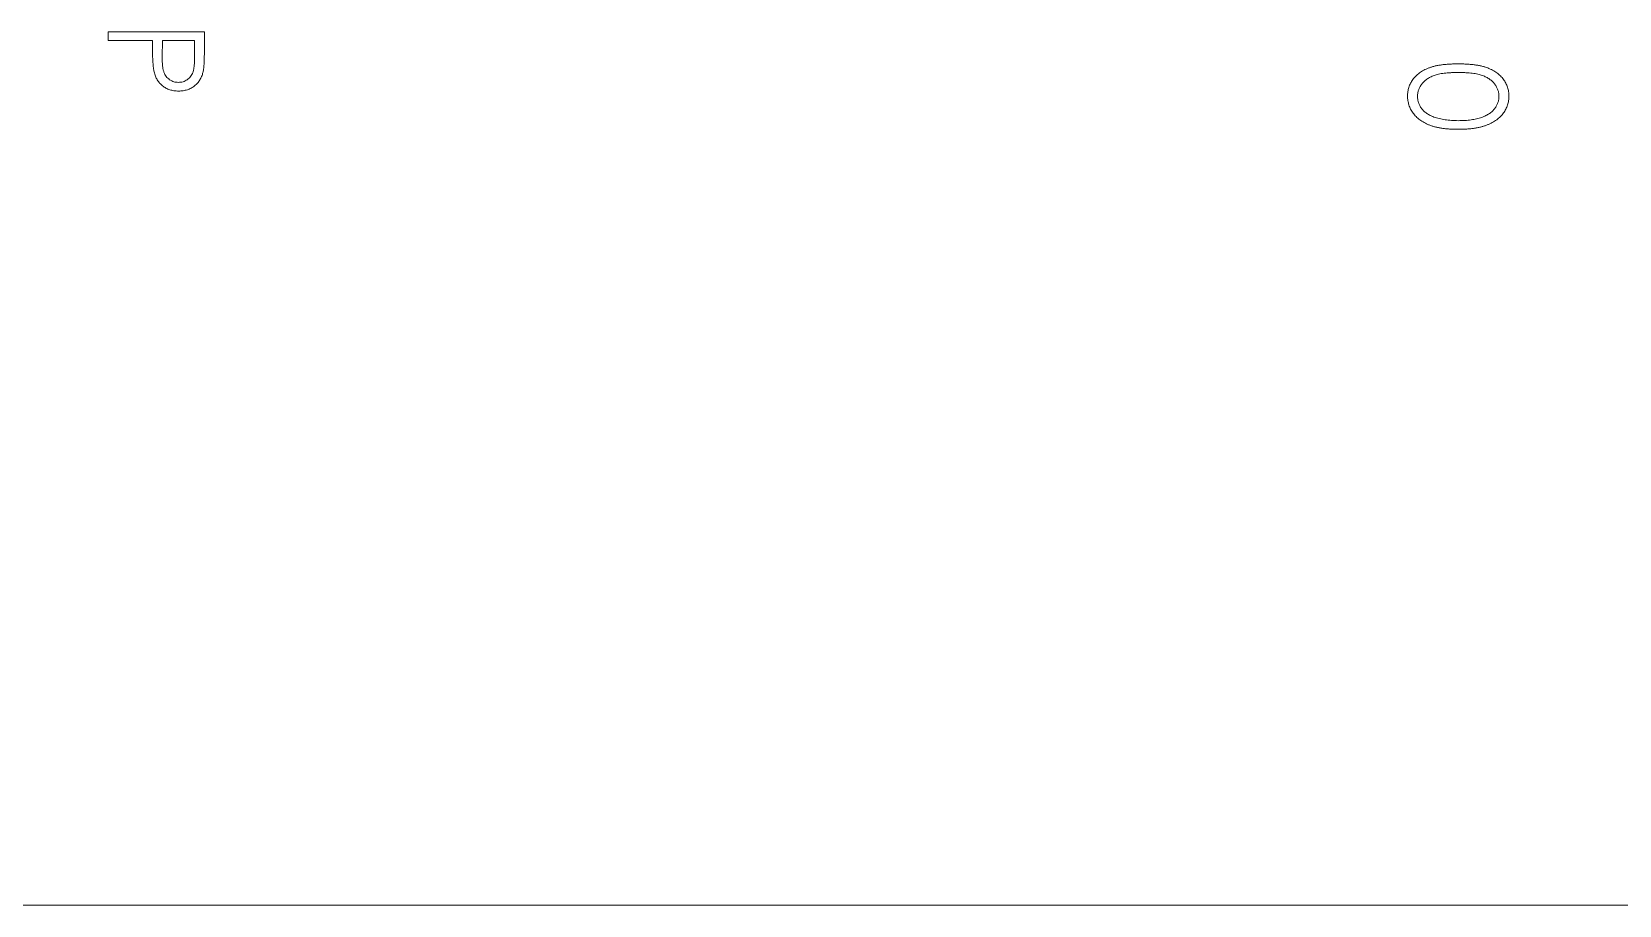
# Model space of a CAD drawing. Header units: millimetres. Extents: x 5 to 292, y 3 to 208.
# Drawn here: x 55.23 to 71.71, y 121.82 to 130.88 of the extents above; entities that cross this region are included whole.
import ezdxf

# ---------------------------------------------------------------- set-up
doc = ezdxf.new("R2010")
doc.units = ezdxf.units.MM

msp = doc.modelspace()

# ---------------------------------------------------------------- linework, layer by layer
at = {"color": 7, "linetype": 'Continuous', "lineweight": 15}
for p, q in [((56.0223, 130.7937), (56.0223, 130.8835)), ((56.0223, 130.8835), (57.0223, 130.8835)), ((57.0223, 130.8835), (57.0223, 130.6874)), ((56.4839, 130.7937), (56.0223, 130.7937)), ((56.4839, 130.7222), (56.4839, 130.7937)), ((56.5864, 130.7937), (56.5842, 130.6186)), ((56.9198, 130.7937), (56.5864, 130.7937)), ((56.9198, 130.6108), (56.9198, 130.7937)), ((89.2529, 121.8171), (38.7529, 121.8171))]:
    msp.add_line(p, q, dxfattribs=at)
for points, knots in [([(56.5003, 130.4676), (56.499, 130.4739), (56.496, 130.4876), (56.4928, 130.5102), (56.49, 130.5365), (56.4879, 130.5665), (56.4861, 130.6002), (56.4847, 130.6375), (56.4839, 130.6786), (56.4839, 130.7073), (56.4839, 130.7222)], [0, 0, 0, 0, 0.0751731, 0.1647463, 0.2680169, 0.3859119, 0.5177895, 0.663691, 0.8244132, 1, 1, 1, 1]), ([(57.0223, 130.6874), (57.0223, 130.6739), (57.0223, 130.648), (57.0214, 130.611), (57.0203, 130.5773), (57.0187, 130.5471), (57.0168, 130.5203), (57.0142, 130.497), (57.0114, 130.477), (57.0086, 130.4651), (57.0073, 130.4596)], [0, 0, 0, 0, 0.1769558, 0.3390551, 0.4863182, 0.6187809, 0.7356188, 0.8387425, 0.9264571, 1, 1, 1, 1]), ([(56.5842, 130.6186), (56.5842, 130.6101), (56.5842, 130.5936), (56.5854, 130.5698), (56.5867, 130.5476), (56.5886, 130.5273), (56.5913, 130.5088), (56.5941, 130.492), (56.598, 130.4771), (56.6034, 130.4596), (56.6125, 130.4401), (56.6257, 130.419), (56.6426, 130.401), (56.6616, 130.3855), (56.6827, 130.3732), (56.7053, 130.3642), (56.7292, 130.3589), (56.7455, 130.3582), (56.7537, 130.3578)], [0, 0, 0, 0, 0.0725384, 0.1400338, 0.2024957, 0.2605751, 0.3132283, 0.3615832, 0.4048784, 0.4441274, 0.5163997, 0.5865067, 0.6550854, 0.7243838, 0.7939735, 0.8616377, 0.9301109, 1, 1, 1, 1]), ([(56.7537, 130.3578), (56.7617, 130.3582), (56.7777, 130.3589), (56.8011, 130.3642), (56.8235, 130.3732), (56.8443, 130.3856), (56.8633, 130.4007), (56.8797, 130.4182), (56.8929, 130.4381), (56.9014, 130.4566), (56.9066, 130.4731), (56.9103, 130.4874), (56.9132, 130.5035), (56.9155, 130.5215), (56.9175, 130.5412), (56.9189, 130.5628), (56.9197, 130.5862), (56.9197, 130.6024), (56.9198, 130.6108)], [0, 0, 0, 0, 0.0700438, 0.1392383, 0.2081975, 0.2791734, 0.3499868, 0.4183538, 0.4876096, 0.5574111, 0.5953302, 0.6379641, 0.6859128, 0.7381852, 0.7961026, 0.8585165, 0.9266577, 1, 1, 1, 1]), ([(69.511, 130.2158), (69.5112, 130.2237), (69.5114, 130.2392), (69.5141, 130.2623), (69.5185, 130.2847), (69.5246, 130.3065), (69.5321, 130.3278), (69.5419, 130.3484), (69.5531, 130.3685), (69.5659, 130.388), (69.5806, 130.4066), (69.5968, 130.4243), (69.615, 130.4408), (69.6348, 130.4561), (69.6562, 130.4707), (69.6793, 130.4841), (69.7041, 130.4964), (69.7308, 130.5078), (69.7597, 130.5178), (69.7911, 130.5267), (69.8255, 130.5337), (69.8623, 130.5397), (69.902, 130.5445), (69.9443, 130.5478), (69.9894, 130.5499), (70.0204, 130.55), (70.0363, 130.5501)], [0, 0, 0, 0, 0.03378715, 0.06662166, 0.09928488, 0.13136117, 0.16358519, 0.19610393, 0.22890225, 0.26215806, 0.29599122, 0.33021785, 0.36505983, 0.40095074, 0.43762038, 0.47570753, 0.51538069, 0.55641354, 0.59976483, 0.64642416, 0.69643144, 0.74978152, 0.80657331, 0.86743553, 0.93188675, 1, 1, 1, 1]), ([(70.0363, 130.5501), (70.0523, 130.55), (70.0834, 130.5499), (70.1288, 130.5478), (70.1714, 130.5445), (70.2111, 130.5399), (70.2481, 130.5343), (70.2821, 130.5268), (70.3135, 130.5182), (70.3422, 130.5084), (70.3686, 130.4972), (70.3933, 130.4851), (70.4162, 130.4715), (70.4377, 130.4572), (70.4574, 130.4417), (70.4756, 130.4253), (70.4918, 130.4075), (70.5066, 130.3888), (70.5196, 130.3691), (70.531, 130.3489), (70.5408, 130.3281), (70.5485, 130.3067), (70.5548, 130.2847), (70.5592, 130.2623), (70.5619, 130.2392), (70.5622, 130.2237), (70.5623, 130.2158)], [0, 0, 0, 0, 0.0685946, 0.133246, 0.1943126, 0.2512792, 0.3045134, 0.3542349, 0.4004806, 0.4434108, 0.4840149, 0.5232523, 0.5610424, 0.5979002, 0.6335185, 0.6683144, 0.7024957, 0.7366854, 0.7702932, 0.8034373, 0.835913, 0.8684602, 0.9008465, 0.9334665, 0.9662576, 1, 1, 1, 1]), ([(56.7541, 130.2681), (56.7459, 130.2682), (56.7298, 130.2684), (56.7063, 130.2713), (56.6838, 130.2751), (56.6624, 130.2809), (56.6422, 130.2886), (56.6229, 130.2976), (56.6049, 130.3085), (56.5881, 130.3209), (56.5724, 130.3348), (56.558, 130.35), (56.5449, 130.3665), (56.5332, 130.3842), (56.523, 130.4034), (56.514, 130.4236), (56.5063, 130.4451), (56.5023, 130.46), (56.5003, 130.4676)], [0, 0, 0, 0, 0.0701189, 0.1371924, 0.2020162, 0.2646314, 0.3261165, 0.3860103, 0.4458118, 0.5052977, 0.5646333, 0.6242826, 0.683902, 0.7439528, 0.8053877, 0.868388, 0.933084, 1, 1, 1, 1]), ([(57.0073, 130.4596), (57.0054, 130.4527), (57.0017, 130.439), (56.9942, 130.4193), (56.9853, 130.4006), (56.9752, 130.3828), (56.9634, 130.366), (56.9504, 130.3502), (56.9359, 130.3353), (56.9201, 130.3215), (56.9032, 130.3089), (56.885, 130.298), (56.8658, 130.2889), (56.8455, 130.281), (56.8241, 130.2754), (56.8017, 130.2712), (56.7783, 130.2685), (56.7623, 130.2682), (56.7541, 130.2681)], [0, 0, 0, 0, 0.0624813, 0.1234904, 0.1834111, 0.2431532, 0.3021267, 0.3617097, 0.4218423, 0.4829319, 0.5445523, 0.6056807, 0.6676797, 0.7299844, 0.7945509, 0.8603456, 0.9289074, 1, 1, 1, 1]), ([(70.0367, 130.4604), (70.0233, 130.4604), (69.9974, 130.4603), (69.9597, 130.4586), (69.9246, 130.4562), (69.8919, 130.4532), (69.8619, 130.4487), (69.8343, 130.4436), (69.8091, 130.4374), (69.7864, 130.4302), (69.7656, 130.4219), (69.7463, 130.4128), (69.7282, 130.4031), (69.7115, 130.3922), (69.6961, 130.3803), (69.6818, 130.3677), (69.669, 130.354), (69.6536, 130.335), (69.6377, 130.3099), (69.6239, 130.2783), (69.6152, 130.2458), (69.6141, 130.2238), (69.6136, 130.2128)], [0, 0, 0, 0, 0.0729511, 0.1415837, 0.2059265, 0.2653014, 0.3205972, 0.3718165, 0.4187898, 0.4616987, 0.5021336, 0.5408043, 0.5781805, 0.6142969, 0.6496782, 0.6842995, 0.718359, 0.7520809, 0.8176524, 0.8797221, 0.9399656, 1, 1, 1, 1]), ([(70.4597, 130.2128), (70.4592, 130.2239), (70.458, 130.246), (70.4498, 130.2787), (70.4355, 130.31), (70.4198, 130.335), (70.4049, 130.3541), (70.3919, 130.3675), (70.3777, 130.3801), (70.3622, 130.3918), (70.3455, 130.4026), (70.3275, 130.4126), (70.3081, 130.4216), (70.2873, 130.4299), (70.2646, 130.4373), (70.2395, 130.4433), (70.212, 130.4489), (70.1818, 130.4528), (70.1491, 130.4563), (70.1139, 130.4585), (70.0762, 130.4603), (70.0501, 130.4604), (70.0367, 130.4604)], [0, 0, 0, 0, 0.0603866, 0.1208832, 0.1827546, 0.247811, 0.2812991, 0.3150876, 0.3497024, 0.3848566, 0.4209662, 0.4585112, 0.4971747, 0.537602, 0.580503, 0.6274675, 0.6783882, 0.7339832, 0.7937467, 0.8577137, 0.9266979, 1, 1, 1, 1]), ([(70.0363, 129.8707), (70.021, 129.8708), (69.9912, 129.8712), (69.9476, 129.8731), (69.9065, 129.8768), (69.8677, 129.8814), (69.8314, 129.8878), (69.7974, 129.8957), (69.7657, 129.9045), (69.7365, 129.9153), (69.7094, 129.9271), (69.6841, 129.94), (69.6603, 129.9538), (69.6383, 129.9688), (69.6179, 129.9848), (69.5995, 130.0022), (69.5826, 130.0204), (69.5675, 130.0396), (69.5544, 130.0597), (69.5426, 130.0803), (69.5331, 130.1017), (69.5249, 130.1234), (69.5187, 130.1457), (69.5144, 130.1686), (69.5114, 130.192), (69.5111, 130.2078), (69.511, 130.2158)], [0, 0, 0, 0, 0.0650633, 0.1267732, 0.1855158, 0.2407647, 0.2929798, 0.3422504, 0.3889193, 0.4327757, 0.4746284, 0.5147747, 0.5536059, 0.5914264, 0.6280281, 0.6638036, 0.6989843, 0.7335915, 0.7676285, 0.8012083, 0.8342638, 0.8669807, 0.8997197, 0.9327019, 0.9661759, 1, 1, 1, 1]), ([(69.6136, 130.2128), (69.6141, 130.2017), (69.615, 130.1796), (69.6238, 130.1473), (69.637, 130.1159), (69.6527, 130.0913), (69.6677, 130.0726), (69.6804, 130.0592), (69.6947, 130.0469), (69.7101, 130.0352), (69.7269, 130.0245), (69.7451, 130.0148), (69.7646, 130.0059), (69.7783, 130.0008), (69.7853, 129.9983)], [0, 0, 0, 0, 0.1128134, 0.2253939, 0.3395948, 0.4596754, 0.5217352, 0.5839258, 0.6481741, 0.713881, 0.7810045, 0.8514509, 0.9240507, 1, 1, 1, 1]), ([(70.5623, 130.2158), (70.5622, 130.2078), (70.5619, 130.192), (70.5592, 130.1687), (70.5548, 130.1458), (70.5485, 130.1236), (70.5408, 130.1019), (70.531, 130.0807), (70.5197, 130.0601), (70.5064, 130.0403), (70.4915, 130.0211), (70.4747, 130.003), (70.4562, 129.9859), (70.4361, 129.9697), (70.414, 129.9548), (70.3903, 129.9407), (70.3647, 129.928), (70.3375, 129.9158), (70.308, 129.9052), (70.2763, 129.8957), (70.2422, 129.8881), (70.2057, 129.8817), (70.1667, 129.8767), (70.1253, 129.8731), (70.0816, 129.8712), (70.0516, 129.8708), (70.0363, 129.8707)], [0, 0, 0, 0, 0.0337881, 0.0671939, 0.0998624, 0.1325666, 0.1651512, 0.1979132, 0.231319, 0.2650833, 0.2992553, 0.3343986, 0.3699428, 0.4062836, 0.4440638, 0.4829977, 0.5233544, 0.5655366, 0.6096129, 0.6563908, 0.7058855, 0.7583245, 0.8138318, 0.8727946, 0.9347222, 1, 1, 1, 1]), ([(70.0367, 129.9604), (70.0487, 129.9606), (70.0722, 129.9609), (70.1066, 129.962), (70.1393, 129.9651), (70.1705, 129.9684), (70.1998, 129.9734), (70.2277, 129.9788), (70.2536, 129.986), (70.2782, 129.9937), (70.301, 130.0025), (70.3221, 130.0122), (70.3418, 130.0225), (70.3599, 130.0337), (70.3765, 130.0457), (70.3912, 130.0588), (70.4046, 130.0724), (70.4199, 130.0915), (70.4354, 130.1165), (70.4498, 130.1476), (70.458, 130.18), (70.4592, 130.2019), (70.4597, 130.2128)], [0, 0, 0, 0, 0.0656812, 0.1284865, 0.1881751, 0.2451061, 0.2994484, 0.3508229, 0.3999417, 0.4466717, 0.4912545, 0.5333763, 0.5738528, 0.6125263, 0.6495971, 0.685532, 0.7201058, 0.7538377, 0.8189254, 0.8804935, 0.9403113, 1, 1, 1, 1]), ([(69.7853, 129.9983), (69.7942, 129.9952), (69.8123, 129.9891), (69.8404, 129.9812), (69.8699, 129.975), (69.9006, 129.9694), (69.9327, 129.9656), (69.9662, 129.9625), (70.001, 129.9607), (70.0246, 129.9605), (70.0367, 129.9604)], [0, 0, 0, 0, 0.1105883, 0.2245418, 0.3425035, 0.4643241, 0.590756, 0.7222275, 0.8588428, 1, 1, 1, 1])]:
    msp.add_open_spline(points, degree=3, knots=knots, dxfattribs=at)

doc.saveas('drawing.dxf')
